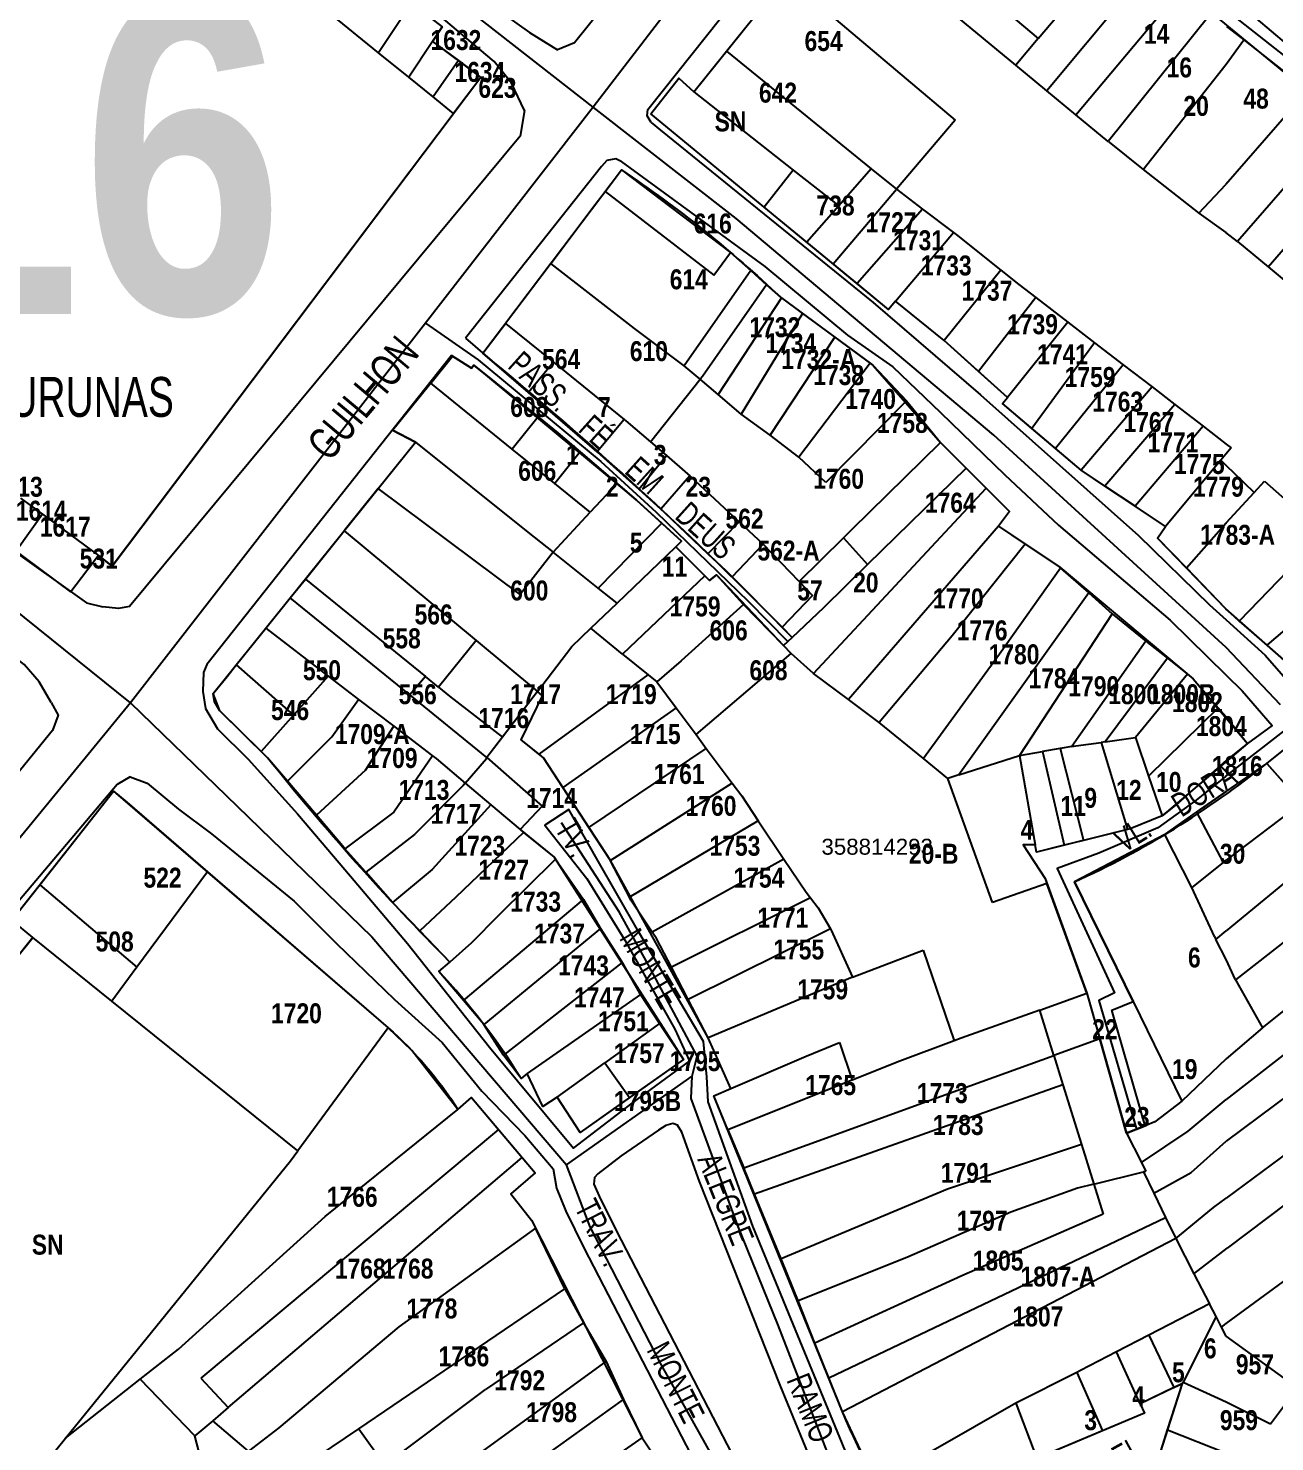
# Model space of a CAD drawing. Extents: x 199665 to 201826, y 4836581 to 4838476.
# Drawn here: x 201009 to 201165.3, y 4837194.5 to 4837371.7 of the extents above; entities that cross this region are included whole.
import ezdxf
from ezdxf.enums import TextEntityAlignment as Align

# ---------------------------------------------------------------- set-up
doc = ezdxf.new("R2010")
doc.units = 0
doc.header["$LTSCALE"] = 1.5
doc.header["$MEASUREMENT"] = 0
for name, color, linetype in [('CD-MALHA-LOTES', 40, 'CONTINUOUS'), ('CD_TXT_QUADRA', 7, 'CONTINUOUS'), ('LM-TXT-LSF', 7, 'CONTINUOUS'), ('RU-QUADRAS', 6, 'CONTINUOUS'), ('SV-EIXO-RUA-N-PAV', 6, 'CONTINUOUS'), ('SV-EIXO-RUA-PAV', 20, 'CONTINUOUS'), ('SV-RUA-NAO-PAV-S-GUIA-C-GUIA', 7, 'CONTINUOUS'), ('SV-RUA-PAVIM-S-GUIA-C-GUIA', 7, 'CONTINUOUS'), ('SV-TXT-RUA-N-PAV-S-GUIA-C-GUIA', 7, 'CONTINUOUS'), ('SV-TXT-RUA-PAV-S-GUIA-C-GUIA', 7, 'CONTINUOUS'), ('Th_NmrPort', 1, 'CONTINUOUS')]:
    doc.layers.add(name, color=color, linetype=linetype)
doc.styles.add('3588-14-2D_TXT$0$ARIAL', font='ARIAL.TTF')
doc.styles.add('ARIAL', font='ARIAL.TTF')
doc.styles.add('MONOTXT', font='ARIAL.TTF', dxfattribs={"height": 0.2})
doc.styles.get("Standard").update_dxf_attribs({"font": 'swisscbo.ttf'})

msp = doc.modelspace()

# ---------------------------------------------------------------- linework, layer by layer
at = {"layer": 'CD-MALHA-LOTES', "linetype": 'Continuous'}
for p, q in [((201132.82, 4837367.05), (201110.17, 4837385.76)), ((201135.65, 4837370.39), (201146.01, 4837382.65)), ((201149.8, 4837379.49), (201136.7, 4837363.84)), ((201096.53, 4837368.79), (201104, 4837378.08)), ((201104, 4837378.08), (201125.23, 4837360.17)), ((201140.34, 4837360.84), (201153.47, 4837376.44)), ((201052.9, 4837368.6), (201046.43, 4837373.84)), ((201056.41, 4837373.87), (201052.9, 4837368.6)), ((201131.95, 4837373.48), (201135.65, 4837370.39)), ((201157.21, 4837373.39), (201144.42, 4837357.47)), ((201060.9, 4837371.83), (201059.68, 4837370)), ((201135.65, 4837370.39), (201132.82, 4837367.05)), ((201159.2, 4837367.18), (201161.44, 4837370.2)), ((201159.25, 4837371.89), (201161.44, 4837370.2)), ((201161.44, 4837370.2), (201169.45, 4837363.89)), ((201056.7, 4837365.54), (201052.9, 4837368.6)), ((201059.68, 4837370), (201056.7, 4837365.54)), ((201059.68, 4837370), (201062.91, 4837367.61)), ((201092.44, 4837363.7), (201096.53, 4837368.79)), ((201096.53, 4837368.79), (201114.7, 4837354.05)), ((201062.91, 4837367.61), (201059.76, 4837363.06)), ((201062.91, 4837367.61), (201065.73, 4837365.51)), ((201136.7, 4837363.84), (201132.82, 4837367.05)), ((201148.8, 4837353.98), (201159.2, 4837367.18)), ((201059.76, 4837363.06), (201056.7, 4837365.54)), ((201065.73, 4837365.51), (201062.32, 4837360.99)), ((201087.06, 4837360.96), (201090.56, 4837365.42)), ((201090.56, 4837365.42), (201092.44, 4837363.7)), ((201092.44, 4837363.7), (201104.91, 4837353.89)), ((201140.34, 4837360.84), (201136.7, 4837363.84)), ((201169.45, 4837363.89), (201159.17, 4837352.1)), ((201062.32, 4837360.99), (201059.76, 4837363.06)), ((201019.49, 4837304.24), (201062.32, 4837360.99)), ((201101.28, 4837349.26), (201087.06, 4837360.96)), ((201125.23, 4837360.17), (201117.85, 4837351.49)), ((201144.42, 4837357.47), (201140.34, 4837360.84)), ((201173.9, 4837360.2), (201160.64, 4837344.93)), ((201144.42, 4837357.47), (201144.53, 4837357.38)), ((201144.53, 4837357.38), (201148.8, 4837353.98)), ((201164.46, 4837341.76), (201177.72, 4837357.05)), ((201081.32, 4837351.22), (201083.38, 4837353.91)), ((201083.38, 4837353.91), (201097.06, 4837343.57)), ((201104.91, 4837353.89), (201101.28, 4837349.26)), ((201104.91, 4837353.89), (201110.61, 4837349.41)), ((201114.7, 4837354.05), (201110.61, 4837349.41)), ((201114.7, 4837354.05), (201117.85, 4837351.49)), ((201148.8, 4837353.98), (201155.77, 4837348.49)), ((201080.07, 4837349.59), (201081.32, 4837351.22)), ((201081.32, 4837351.22), (201094.96, 4837340.73)), ((201109.91, 4837342.15), (201117.85, 4837351.49)), ((201117.85, 4837351.49), (201121.14, 4837349.01)), ((201155.77, 4837348.49), (201159.17, 4837352.1)), ((201074.49, 4837342.2), (201080.07, 4837349.59)), ((201106.62, 4837344.86), (201101.28, 4837349.26)), ((201110.61, 4837349.41), (201106.62, 4837344.86)), ((201121.14, 4837349.01), (201112.94, 4837339.66)), ((201121.14, 4837349.01), (201125.01, 4837346.09)), ((201155.77, 4837348.49), (201159.17, 4837346.08)), ((201117.74, 4837337.46), (201125.01, 4837346.09)), ((201125.01, 4837346.09), (201125.36, 4837345.82)), ((201125.36, 4837345.82), (201130.96, 4837341.35)), ((201160.64, 4837344.93), (201159.17, 4837346.08)), ((201109.91, 4837342.15), (201106.62, 4837344.86)), ((201160.64, 4837344.93), (201164.46, 4837341.76)), ((201074.49, 4837342.2), (201068.81, 4837334.68)), ((201085.02, 4837334.04), (201074.49, 4837342.2)), ((201094.96, 4837340.73), (201097.06, 4837343.57)), ((201097.06, 4837343.57), (201099.6, 4837341.29)), ((201112.94, 4837339.66), (201109.91, 4837342.15)), ((201099.6, 4837341.29), (201091.22, 4837329.37)), ((201099.6, 4837341.29), (201101.55, 4837339.53)), ((201130.96, 4837341.35), (201123.83, 4837332.54)), ((201130.96, 4837341.35), (201133.19, 4837339.57)), ((201164.46, 4837341.76), (201168.53, 4837338.37)), ((201101.55, 4837339.53), (201093.53, 4837328.03)), ((201101.55, 4837339.53), (201103.31, 4837337.95)), ((201116.87, 4837336.42), (201112.94, 4837339.66)), ((201133.19, 4837339.57), (201135.33, 4837337.93)), ((201103.43, 4837337.87), (201095.51, 4837325.78)), ((201103.31, 4837337.95), (201103.43, 4837337.87)), ((201103.43, 4837337.87), (201106.08, 4837335.92)), ((201117.74, 4837337.46), (201116.87, 4837336.42)), ((201123.83, 4837332.54), (201117.74, 4837337.46)), ((201135.33, 4837337.93), (201128.15, 4837328.65)), ((201135.33, 4837337.93), (201139.33, 4837334.85)), ((201106.08, 4837335.92), (201098.38, 4837323.3)), ((201106.08, 4837335.92), (201110.13, 4837332.94)), ((201139.33, 4837334.85), (201131.77, 4837325.39)), ((201139.33, 4837334.85), (201142.71, 4837332.26)), ((201065.98, 4837330.95), (201068.81, 4837334.68)), ((201068.81, 4837334.68), (201074.84, 4837329.8)), ((201091.22, 4837329.37), (201085.02, 4837334.04)), ((201102.01, 4837320.67), (201110.13, 4837332.94)), ((201110.13, 4837332.94), (201114.55, 4837329.69)), ((201128.15, 4837328.65), (201123.83, 4837332.54)), ((201142.71, 4837332.26), (201134.82, 4837321.52)), ((201142.71, 4837332.26), (201146.31, 4837329.49)), ((201059.44, 4837327.18), (201062.19, 4837330.57)), ((201062.19, 4837330.57), (201064.55, 4837329.05)), ((201064.55, 4837329.05), (201064.86, 4837329.46)), ((201064.86, 4837329.46), (201072.93, 4837322.97)), ((201071.69, 4837326.03), (201065.98, 4837330.95)), ((201074.84, 4837329.8), (201071.69, 4837326.03)), ((201074.84, 4837329.8), (201083.71, 4837322.63)), ((201114.55, 4837329.69), (201105.6, 4837317.93)), ((201114.55, 4837329.69), (201114.93, 4837329.41)), ((201146.31, 4837329.49), (201137.81, 4837318.99)), ((201146.31, 4837329.49), (201149.92, 4837326.72)), ((201086.99, 4837319.82), (201093.25, 4837327.67)), ((201093.25, 4837327.67), (201091.22, 4837329.37)), ((201093.53, 4837328.03), (201093.25, 4837327.67)), ((201095.51, 4837325.78), (201093.25, 4837327.67)), ((201114.93, 4837329.41), (201119.11, 4837324.98)), ((201131.77, 4837325.39), (201128.15, 4837328.65)), ((201059.44, 4837327.18), (201054.66, 4837321.31)), ((201069.66, 4837318.92), (201059.44, 4837327.18)), ((201080.33, 4837318.57), (201071.69, 4837326.03)), ((201149.92, 4837326.72), (201141.02, 4837316.26)), ((201149.92, 4837326.72), (201152.79, 4837324.52)), ((201098.38, 4837323.3), (201095.51, 4837325.78)), ((201119.11, 4837324.98), (201109.02, 4837314.73)), ((201119.11, 4837324.98), (201123.4, 4837319.76)), ((201131.17, 4837324.62), (201131.77, 4837325.39)), ((201134.82, 4837321.52), (201131.17, 4837324.62)), ((201152.79, 4837324.52), (201144.01, 4837314.27)), ((201152.79, 4837324.52), (201156.32, 4837321.81)), ((201072.93, 4837322.97), (201069.66, 4837318.92)), ((201072.93, 4837322.97), (201075.4, 4837320.98)), ((201083.71, 4837322.63), (201080.33, 4837318.57)), ((201083.71, 4837322.63), (201083.9, 4837322.48)), ((201083.9, 4837322.48), (201086.99, 4837319.82)), ((201102.01, 4837320.67), (201098.38, 4837323.3)), ((201054.66, 4837321.31), (201057.52, 4837319.78)), ((201075.4, 4837320.98), (201078.18, 4837318.59)), ((201105.6, 4837317.93), (201102.01, 4837320.67)), ((201137.81, 4837318.99), (201134.82, 4837321.52)), ((201156.32, 4837321.81), (201147.8, 4837311.75)), ((201156.32, 4837321.81), (201159.2, 4837319.54)), ((201052.86, 4837313.99), (201057.52, 4837319.78)), ((201057.52, 4837319.78), (201071.61, 4837308.52)), ((201074.99, 4837314.62), (201069.66, 4837318.92)), ((201086.99, 4837319.82), (201089.01, 4837318.1)), ((201112.26, 4837308.85), (201123.4, 4837319.76)), ((201123.4, 4837319.76), (201126.59, 4837316.55)), ((201141.02, 4837316.26), (201137.81, 4837318.99)), ((201159.84, 4837319.06), (201159.16, 4837318.28)), ((201159.2, 4837319.54), (201159.84, 4837319.06)), ((201078.18, 4837318.59), (201074.99, 4837314.62)), ((201078.18, 4837318.59), (201082.81, 4837314.62)), ((201085.54, 4837313.89), (201080.33, 4837318.57)), ((201085.54, 4837313.89), (201089.01, 4837318.1)), ((201089.01, 4837318.1), (201091.67, 4837315.82)), ((201109.02, 4837314.73), (201105.6, 4837317.93)), ((201158.54, 4837317.53), (201151.6, 4837309.21)), ((201159.16, 4837318.28), (201158.54, 4837317.53)), ((201159.15, 4837316.92), (201158.54, 4837317.53)), ((201091.95, 4837315.56), (201088.3, 4837311.4)), ((201091.67, 4837315.82), (201091.95, 4837315.56)), ((201091.95, 4837315.56), (201098.14, 4837309.8)), ((201126.59, 4837316.55), (201114.21, 4837304.46)), ((201126.59, 4837316.55), (201129.09, 4837314.04)), ((201144.01, 4837314.27), (201141.02, 4837316.26)), ((201162.74, 4837313.46), (201159.15, 4837316.92)), ((201052.86, 4837313.99), (201048.59, 4837308.69)), ((201070.67, 4837300.71), (201052.86, 4837313.99)), ((201079.46, 4837311.01), (201074.99, 4837314.62)), ((201082.81, 4837314.62), (201079.46, 4837311.01)), ((201082.81, 4837314.62), (201085.27, 4837312.51)), ((201088.3, 4837311.4), (201085.54, 4837313.89)), ((201107.46, 4837290.8), (201129.09, 4837314.04)), ((201129.09, 4837314.04), (201132.02, 4837311.08)), ((201147.8, 4837311.75), (201144.01, 4837314.27)), ((201162.74, 4837313.46), (201164.02, 4837314.9)), ((201164.02, 4837314.9), (201171.43, 4837308.32)), ((201008, 4837312.77), (201010.76, 4837310.75)), ((201085.27, 4837312.51), (201088.43, 4837309.62)), ((201151.6, 4837309.21), (201147.8, 4837311.75)), ((201159.2, 4837309.67), (201162.74, 4837313.46)), ((201010.76, 4837310.75), (201007.44, 4837306.13)), ((201010.76, 4837310.75), (201017.78, 4837305.57)), ((201074.81, 4837306), (201079.46, 4837311.01)), ((201088.76, 4837310.99), (201088.3, 4837311.4)), ((201094.22, 4837305.81), (201088.76, 4837310.99)), ((201132.02, 4837311.08), (201130.67, 4837309.24)), ((201043.72, 4837302.63), (201048.59, 4837308.69)), ((201048.59, 4837308.69), (201065.14, 4837294.93)), ((201071.61, 4837308.52), (201074.81, 4837306)), ((201088.43, 4837309.62), (201080.46, 4837301.5)), ((201088.43, 4837309.62), (201090.88, 4837307.38)), ((201098.14, 4837309.8), (201094.22, 4837305.81)), ((201098.14, 4837309.8), (201101.13, 4837307.02)), ((201111.2, 4837307.8), (201112.26, 4837308.85)), ((201130.67, 4837309.24), (201111.84, 4837287.52)), ((201130.67, 4837309.24), (201134.01, 4837307.01)), ((201150.59, 4837307.74), (201151.6, 4837309.21)), ((201154.23, 4837304.05), (201159.2, 4837309.67)), ((201171.43, 4837308.32), (201160.85, 4837297.36)), ((201082.81, 4837299.62), (201090.17, 4837306.69)), ((201090.88, 4837307.38), (201090.17, 4837306.69)), ((201090.17, 4837306.69), (201093.82, 4837303.03)), ((201101.13, 4837307.02), (201097.24, 4837302.91)), ((201105.66, 4837302.31), (201101.13, 4837307.02)), ((201105.66, 4837302.31), (201111.2, 4837307.8)), ((201111.2, 4837307.8), (201114.21, 4837304.46)), ((201134.01, 4837307.01), (201124.86, 4837295.51)), ((201134.01, 4837307.01), (201138.33, 4837304.11)), ((201154.23, 4837304.05), (201150.59, 4837307.74)), ((201179.46, 4837307.19), (201164.29, 4837294.36)), ((201014.31, 4837301.04), (201007.44, 4837306.13)), ((201017.78, 4837305.57), (201014.31, 4837301.04)), ((201017.78, 4837305.57), (201019.49, 4837304.24)), ((201074.81, 4837306), (201070.67, 4837300.71)), ((201080.46, 4837301.5), (201074.81, 4837306)), ((201096.48, 4837303.67), (201094.22, 4837305.81)), ((201093.82, 4837303.03), (201083.51, 4837293.22)), ((201093.82, 4837303.03), (201094.4, 4837302.45)), ((201094.4, 4837302.45), (201095.27, 4837303.16)), ((201095.27, 4837303.16), (201098.67, 4837299.43)), ((201097.24, 4837302.91), (201096.48, 4837303.67)), ((201103.54, 4837296.58), (201097.24, 4837302.91)), ((201114.21, 4837304.46), (201108.71, 4837299.02)), ((201138.45, 4837304), (201130.8, 4837293.2)), ((201138.33, 4837304.11), (201138.45, 4837304)), ((201138.45, 4837304), (201141.98, 4837300.89)), ((201159.15, 4837298.88), (201154.23, 4837304.05)), ((201041.83, 4837300.29), (201043.72, 4837302.63)), ((201043.72, 4837302.63), (201058.78, 4837290.4)), ((201082.81, 4837299.62), (201080.46, 4837301.5)), ((201105.66, 4837302.31), (201107.34, 4837300.55)), ((201038.76, 4837296.47), (201041.83, 4837300.29)), ((201056.81, 4837288.12), (201041.83, 4837300.29)), ((201079.51, 4837296.46), (201082.81, 4837299.62)), ((201098.67, 4837299.43), (201090.87, 4837292.36)), ((201103.71, 4837294.3), (201098.67, 4837299.43)), ((201107.34, 4837300.55), (201103.54, 4837296.58)), ((201141.98, 4837300.89), (201125.7, 4837278.1)), ((201141.98, 4837300.89), (201144.93, 4837298.28)), ((201108.71, 4837299.02), (201104.77, 4837295.3)), ((201144.93, 4837298.28), (201133.27, 4837280.51)), ((201144.93, 4837298.28), (201145.58, 4837297.71)), ((201145.58, 4837297.71), (201149.14, 4837294.86)), ((201160.85, 4837297.36), (201159.15, 4837298.88)), ((201035.06, 4837291.87), (201038.76, 4837296.47)), ((201038.76, 4837296.47), (201046.6, 4837290.46)), ((201077.14, 4837294.18), (201079.51, 4837296.46)), ((201083.51, 4837293.22), (201079.51, 4837296.46)), ((201104.77, 4837295.3), (201103.54, 4837296.58)), ((201160.85, 4837297.36), (201164.29, 4837294.36)), ((201065.14, 4837294.93), (201060.4, 4837289.08)), ((201065.14, 4837294.93), (201072.83, 4837288.54)), ((201072.83, 4837288.54), (201077.14, 4837294.18)), ((201103.71, 4837294.3), (201104.77, 4837295.3)), ((201104.67, 4837293.32), (201103.71, 4837294.3)), ((201124.86, 4837295.51), (201115.67, 4837284.65)), ((201149.14, 4837294.86), (201139.86, 4837281.64)), ((201149.14, 4837294.86), (201151.84, 4837292.71)), ((201164.29, 4837294.36), (201168.42, 4837290.75)), ((201083.51, 4837293.22), (201086.71, 4837290.62)), ((201090.87, 4837292.36), (201087.79, 4837289.74)), ((201092.72, 4837283.13), (201104.67, 4837293.32)), ((201107.46, 4837290.8), (201104.67, 4837293.32)), ((201130.8, 4837293.2), (201121.23, 4837280.14)), ((201151.84, 4837292.71), (201144.02, 4837282.23)), ((201151.84, 4837292.71), (201154.34, 4837290.71)), ((201033.9, 4837290.43), (201035.06, 4837291.87)), ((201035.06, 4837291.87), (201042.25, 4837285.57)), ((201073.03, 4837280.68), (201086.71, 4837290.62)), ((201086.71, 4837290.62), (201087.79, 4837289.74)), ((201111.84, 4837287.52), (201107.46, 4837290.8)), ((201154.34, 4837290.71), (201147.82, 4837282.76)), ((201154.34, 4837290.71), (201155.08, 4837290.12)), ((201032.16, 4837288.27), (201033.9, 4837290.43)), ((201046.6, 4837290.46), (201042.25, 4837285.57)), ((201046.6, 4837290.46), (201050.4, 4837287.55)), ((201058.78, 4837290.4), (201056.81, 4837288.12)), ((201060.4, 4837289.08), (201058.78, 4837290.4)), ((201060.4, 4837289.08), (201061.79, 4837287.96)), ((201087.79, 4837289.74), (201090.23, 4837286.47)), ((201155.08, 4837290.12), (201158.22, 4837286.48)), ((201032.33, 4837287.24), (201032.16, 4837288.27)), ((201033, 4837286.1), (201032.33, 4837287.24)), ((201047.06, 4837282.84), (201050.4, 4837287.55)), ((201050.4, 4837287.55), (201054.81, 4837284.17)), ((201066.49, 4837280.25), (201056.81, 4837288.12)), ((201061.79, 4837287.96), (201068.45, 4837282.8)), ((201072.83, 4837288.54), (201068.45, 4837282.8)), ((201070.8, 4837282.48), (201073.48, 4837287.99)), ((201073.48, 4837287.99), (201072.83, 4837288.54)), ((201115.67, 4837284.65), (201111.84, 4837287.52)), ((201038.19, 4837281), (201033, 4837286.1)), ((201042.25, 4837285.57), (201038.19, 4837281)), ((201090.23, 4837286.47), (201076.01, 4837276.49)), ((201090.23, 4837286.47), (201092.72, 4837283.13)), ((201158.22, 4837286.48), (201149.47, 4837277.93)), ((201159.2, 4837285.34), (201158.22, 4837286.48)), ((201159.2, 4837285.34), (201161.9, 4837282.03)), ((201051.27, 4837278.67), (201054.81, 4837284.17)), ((201054.81, 4837284.17), (201059.66, 4837280.46)), ((201121.23, 4837280.14), (201115.67, 4837284.65)), ((201041.48, 4837277.28), (201047.06, 4837282.84)), ((201068.45, 4837282.8), (201066.49, 4837280.25)), ((201073.03, 4837280.68), (201070.8, 4837282.48)), ((201092.72, 4837283.13), (201094.01, 4837281.39)), ((201139.86, 4837281.64), (201138.4, 4837281.39)), ((201139.86, 4837281.64), (201140.36, 4837281.73)), ((201140.36, 4837281.73), (201143.53, 4837282.16)), ((201144.02, 4837282.23), (201143.53, 4837282.16)), ((201143.53, 4837282.16), (201146.82, 4837271.23)), ((201144.02, 4837282.23), (201147.82, 4837282.76)), ((201147.82, 4837282.76), (201149.47, 4837277.93)), ((201161.9, 4837282.03), (201159.2, 4837279.9)), ((201038.99, 4837280.21), (201038.19, 4837281)), ((201041.48, 4837277.28), (201038.99, 4837280.21)), ((201059.66, 4837280.46), (201054.81, 4837273.43)), ((201059.66, 4837280.46), (201060.12, 4837280.12)), ((201060.12, 4837280.12), (201063.76, 4837277.05)), ((201063.76, 4837277.05), (201066.42, 4837280.15)), ((201066.42, 4837280.15), (201066.49, 4837280.25)), ((201066.49, 4837280.25), (201073.42, 4837274.15)), ((201073.58, 4837280.23), (201073.03, 4837280.68)), ((201076.01, 4837276.49), (201073.58, 4837280.23)), ((201079.29, 4837271.47), (201094.01, 4837281.39)), ((201094.01, 4837281.39), (201097.25, 4837277.06)), ((201124.3, 4837277.65), (201121.23, 4837280.14)), ((201125.7, 4837278.1), (201133.27, 4837280.51)), ((201133.27, 4837280.51), (201136.16, 4837281.01)), ((201133.27, 4837280.51), (201135.24, 4837269.31)), ((201138.4, 4837281.39), (201136.16, 4837281.01)), ((201136.16, 4837281.01), (201138.9, 4837269.27)), ((201138.4, 4837281.39), (201141.33, 4837269.87)), ((201153.22, 4837274.6), (201159.2, 4837279.9)), ((201051.27, 4837278.67), (201045.11, 4837273.02)), ((201125.7, 4837278.1), (201124.3, 4837277.65)), ((201159.2, 4837276), (201164.3, 4837279.53)), ((201164.3, 4837279.53), (201168.68, 4837274.58)), ((201045.11, 4837273.02), (201041.48, 4837277.28)), ((201063.5, 4837276.75), (201057.43, 4837270.63)), ((201063.76, 4837277.05), (201063.5, 4837276.75)), ((201063.76, 4837277.05), (201066.97, 4837274.33)), ((201079.29, 4837271.47), (201076.01, 4837276.49)), ((201097.25, 4837277.06), (201081.98, 4837267.34)), ((201097.25, 4837277.06), (201098.45, 4837275.44)), ((201129.89, 4837262.08), (201124.3, 4837277.65)), ((201149.47, 4837277.93), (201151.17, 4837272.97)), ((201010.4, 4837264.29), (201019.67, 4837276.06)), ((201019.67, 4837276.06), (201021.35, 4837274.65)), ((201021.35, 4837274.65), (201031.44, 4837265.94)), ((201098.45, 4837275.44), (201100.52, 4837272.34)), ((201151.17, 4837272.97), (201153.22, 4837274.6)), ((201159.2, 4837276), (201155.48, 4837273.4)), ((201168.68, 4837274.58), (201159.2, 4837267.39)), ((201048.36, 4837269.19), (201045.11, 4837273.02)), ((201054.81, 4837273.43), (201048.68, 4837268.83)), ((201066.97, 4837274.33), (201059.63, 4837266.24)), ((201066.97, 4837274.33), (201070.65, 4837271.23)), ((201073.42, 4837274.15), (201070.65, 4837271.23)), ((201151.17, 4837272.97), (201147.15, 4837271.31)), ((201151.51, 4837270.61), (201155.48, 4837273.4)), ((201155.48, 4837273.4), (201158.83, 4837267.1)), ((201070.65, 4837271.23), (201071.09, 4837270.87)), ((201081.98, 4837267.34), (201079.29, 4837271.47)), ((201100.52, 4837272.34), (201084.38, 4837262.74)), ((201100.52, 4837272.34), (201103.75, 4837267.53)), ((201146.82, 4837271.23), (201141.33, 4837269.87)), ((201147.15, 4837271.31), (201146.82, 4837271.23)), ((201057.43, 4837270.63), (201051.29, 4837265.89)), ((201071.09, 4837270.87), (201062.61, 4837262.76)), ((201071.09, 4837270.87), (201074.93, 4837267.78)), ((201135.24, 4837269.31), (201133.74, 4837269.32)), ((201133.74, 4837269.32), (201136.5, 4837265.09)), ((201135.41, 4837268.4), (201135.24, 4837269.31)), ((201138.9, 4837269.27), (201135.41, 4837268.4)), ((201141.33, 4837269.87), (201138.9, 4837269.27)), ((201151.51, 4837270.61), (201140.18, 4837264.68)), ((201154.9, 4837263.98), (201151.51, 4837270.61)), ((201172.88, 4837269.82), (201159.2, 4837258.55)), ((201048.68, 4837268.83), (201048.36, 4837269.19)), ((201051.29, 4837265.89), (201048.68, 4837268.83)), ((201075.1, 4837267.53), (201067.95, 4837260.46)), ((201074.93, 4837267.78), (201075.1, 4837267.53)), ((201075.1, 4837267.53), (201078.59, 4837262.47)), ((201103.75, 4837267.53), (201087.22, 4837258.39)), ((201103.75, 4837267.53), (201106.52, 4837263.39)), ((201031.44, 4837265.94), (201022.6, 4837254)), ((201031.44, 4837265.94), (201054.09, 4837246.38)), ((201054.65, 4837262.09), (201051.29, 4837265.89)), ((201059.63, 4837266.24), (201054.65, 4837262.09)), ((201082.04, 4837267.24), (201081.98, 4837267.34)), ((201084.38, 4837262.74), (201082.04, 4837267.24)), ((201158.83, 4837267.1), (201154.9, 4837263.98)), ((201158.83, 4837267.1), (201159.2, 4837267.39)), ((201006.92, 4837259.86), (201010.4, 4837264.29)), ((201010.4, 4837264.29), (201022.6, 4837254)), ((201136.72, 4837264.49), (201129.89, 4837262.08)), ((201136.5, 4837265.09), (201136.72, 4837264.49)), ((201141.75, 4837250.73), (201136.72, 4837264.49)), ((201140.18, 4837264.68), (201147.53, 4837249.69)), ((201157.73, 4837257.82), (201154.9, 4837263.98)), ((201177.25, 4837265.63), (201160.38, 4837252.4)), ((201062.61, 4837262.76), (201058.06, 4837258.54)), ((201063.55, 4837249.8), (201078.59, 4837262.47)), ((201078.59, 4837262.47), (201080.73, 4837258.81)), ((201084.56, 4837262.4), (201084.38, 4837262.74)), ((201087.22, 4837258.39), (201084.56, 4837262.4)), ((201107.08, 4837262.66), (201089.63, 4837253.99)), ((201106.52, 4837263.39), (201107.08, 4837262.66)), ((201107.08, 4837262.66), (201108.02, 4837261.42)), ((201058.06, 4837258.54), (201054.65, 4837262.09)), ((201067.95, 4837260.46), (201064.56, 4837257.02)), ((201108.02, 4837261.42), (201109.58, 4837258.77)), ((201163.75, 4837246.37), (201181.43, 4837260.47)), ((201009.56, 4837257.69), (201006.92, 4837259.86)), ((201080.73, 4837258.81), (201066.11, 4837246.78)), ((201080.73, 4837258.81), (201083.35, 4837254.77)), ((201109.58, 4837258.77), (201091.75, 4837249.92)), ((201109.58, 4837258.77), (201109.66, 4837258.62)), ((201109.66, 4837258.62), (201112.34, 4837252.71)), ((201009.56, 4837257.69), (200970.55, 4837209.25)), ((201019.44, 4837249.74), (201009.56, 4837257.69)), ((201061.84, 4837254.62), (201058.06, 4837258.54)), ((201064.56, 4837257.02), (201061.84, 4837254.62)), ((201087.75, 4837257.58), (201087.22, 4837258.39)), ((201089.63, 4837253.99), (201087.75, 4837257.58)), ((201157.73, 4837257.82), (201157.92, 4837257.45)), ((201157.92, 4837257.45), (201159.2, 4837258.55)), ((201159.2, 4837254.94), (201157.92, 4837257.45)), ((201184.31, 4837256.9), (201159.2, 4837237.39)), ((201112.34, 4837252.71), (201121.21, 4837256.11)), ((201121.21, 4837256.11), (201125.1, 4837244.76)), ((201022.6, 4837254), (201019.44, 4837249.74)), ((201060.45, 4837253.45), (201061.84, 4837254.62)), ((201063.55, 4837249.8), (201060.45, 4837253.45)), ((201083.46, 4837254.57), (201068.56, 4837242.94)), ((201083.35, 4837254.77), (201083.46, 4837254.57)), ((201083.46, 4837254.57), (201085.64, 4837250.71)), ((201091.75, 4837249.92), (201089.63, 4837253.99)), ((201160.38, 4837252.4), (201159.2, 4837254.94)), ((201112.34, 4837252.71), (201094.26, 4837245.13)), ((201187.35, 4837253.15), (201159.2, 4837232.16)), ((201160.38, 4837252.4), (201163.75, 4837246.37)), ((201042.78, 4837230.97), (201019.44, 4837249.74)), ((201066.11, 4837246.78), (201063.55, 4837249.8)), ((201085.74, 4837250.55), (201071.55, 4837240.67)), ((201085.64, 4837250.71), (201085.74, 4837250.55)), ((201085.74, 4837250.55), (201088.15, 4837246.92)), ((201094.26, 4837245.13), (201091.75, 4837249.92)), ((201135.82, 4837248.61), (201141.75, 4837250.73)), ((201141.75, 4837250.73), (201143.36, 4837245.01)), ((201135.82, 4837248.61), (201125.99, 4837245.1)), ((201137.59, 4837242.92), (201135.82, 4837248.61)), ((201144.86, 4837248.59), (201147.53, 4837249.69)), ((201149.04, 4837234.1), (201144.86, 4837248.59)), ((201147.53, 4837249.69), (201153.66, 4837237.18)), ((201191.06, 4837248.56), (201159.2, 4837225.04)), ((201054.09, 4837246.38), (201042.78, 4837230.97)), ((201057.08, 4837243.53), (201054.09, 4837246.38)), ((201068.56, 4837242.94), (201066.11, 4837246.78)), ((201088.15, 4837246.92), (201081.29, 4837241.98)), ((201088.15, 4837246.92), (201091.13, 4837242.42)), ((201163.75, 4837246.37), (201159.2, 4837242.5)), ((201097.09, 4837238.77), (201094.26, 4837245.13)), ((201106.53, 4837242.81), (201110.71, 4837244.55)), ((201110.71, 4837244.55), (201112.31, 4837239.83)), ((201125.1, 4837244.76), (201118.26, 4837242.2)), ((201125.99, 4837245.1), (201125.1, 4837244.76)), ((201143.36, 4837245.01), (201137.59, 4837242.92)), ((201146.7, 4837233.16), (201143.36, 4837245.01)), ((201193.96, 4837244.97), (201159.34, 4837218.77)), ((201062.85, 4837236.15), (201057.08, 4837243.53)), ((201070.79, 4837240.01), (201068.56, 4837242.94)), ((201097.09, 4837238.77), (201106.53, 4837242.81)), ((201122.53, 4837237.46), (201137.59, 4837242.92)), ((201137.59, 4837242.92), (201138.73, 4837239.25)), ((201075.3, 4837237.67), (201081.29, 4837241.98)), ((201081.29, 4837241.98), (201084.37, 4837237.63)), ((201091.13, 4837242.42), (201084.37, 4837237.63)), ((201118.26, 4837242.2), (201112.31, 4837239.83)), ((201159.2, 4837242.5), (201153.66, 4837237.18)), ((201071.55, 4837240.67), (201070.79, 4837240.01)), ((201073.52, 4837236.51), (201071.55, 4837240.67)), ((201112.31, 4837239.83), (201096.72, 4837233.61)), ((201138.73, 4837239.25), (201100.05, 4837225.53)), ((201138.73, 4837239.25), (201141.06, 4837231.76)), ((201062.85, 4837236.15), (201064.54, 4837237.65)), ((201064.54, 4837237.65), (201067.94, 4837233.63)), ((201075.3, 4837237.67), (201073.52, 4837236.51)), ((201078.18, 4837233.24), (201075.3, 4837237.67)), ((201084.37, 4837237.63), (201078.18, 4837233.24)), ((201094.96, 4837237.86), (201097.09, 4837238.77)), ((201096.72, 4837233.61), (201094.96, 4837237.86)), ((201098.7, 4837228.81), (201122.53, 4837237.46)), ((201154.46, 4837233.43), (201159.2, 4837237.39)), ((201046.2, 4837222.75), (201062.85, 4837236.15)), ((201153.66, 4837237.18), (201150.26, 4837234.59)), ((201149.04, 4837234.1), (201146.7, 4837233.16)), ((201150.26, 4837234.59), (201149.04, 4837234.1)), ((201067.94, 4837233.63), (201030.62, 4837202.48)), ((201067.94, 4837233.63), (201070.9, 4837230.14)), ((201096.72, 4837233.61), (201098.7, 4837228.81)), ((201146.7, 4837233.16), (201148.58, 4837229.48)), ((201148.58, 4837229.48), (201154.46, 4837233.43)), ((201154.81, 4837228.26), (201159.2, 4837232.16)), ((201041.87, 4837229.72), (201042.78, 4837230.97)), ((201141.06, 4837231.76), (201124.27, 4837226.17)), ((201141.06, 4837231.76), (201142.61, 4837226.77)), ((201013.66, 4837194.96), (201041.87, 4837229.72)), ((201034.05, 4837198.78), (201070.9, 4837230.14)), ((201070.9, 4837230.14), (201072.53, 4837228.21)), ((201100.05, 4837225.53), (201098.7, 4837228.81)), ((201148.58, 4837229.48), (201149.14, 4837228.39)), ((201072.53, 4837228.21), (201069.51, 4837225.56)), ((201142.61, 4837226.77), (201140.55, 4837226.26)), ((201142.61, 4837226.77), (201148.85, 4837228.32)), ((201142.61, 4837226.77), (201143.78, 4837223.03)), ((201149.14, 4837228.39), (201148.85, 4837228.32)), ((201148.85, 4837228.32), (201150.13, 4837225.66)), ((201150.13, 4837225.66), (201154.81, 4837228.26)), ((201069.51, 4837225.56), (201072.1, 4837222.29)), ((201103.41, 4837217.42), (201100.05, 4837225.53)), ((201124.27, 4837226.17), (201103.41, 4837217.42)), ((201140.55, 4837226.26), (201132.19, 4837223.28)), ((201150.13, 4837225.66), (201151.61, 4837222.6)), ((201157.62, 4837223.86), (201159.2, 4837225.04)), ((201132.19, 4837223.28), (201119.16, 4837217.58)), ((201152.88, 4837219.97), (201157.62, 4837223.86)), ((201027.81, 4837206.1), (201046.2, 4837222.75)), ((201072.1, 4837222.29), (201072.59, 4837221.27)), ((201109.38, 4837202.51), (201151.61, 4837222.6)), ((201143.78, 4837223.03), (201126.04, 4837215.29)), ((201151.61, 4837222.6), (201152.88, 4837219.97)), ((201072.59, 4837221.27), (201055.44, 4837208.89)), ((201072.73, 4837221), (201072.59, 4837221.27)), ((201076.27, 4837213.68), (201072.73, 4837221)), ((201152.88, 4837219.97), (201111.09, 4837198.24)), ((201152.88, 4837219.97), (201155.17, 4837215.54)), ((201159.2, 4837209.32), (201173.27, 4837219.63)), ((201155.17, 4837215.54), (201159.34, 4837218.77)), ((201105.51, 4837212.17), (201103.41, 4837217.42)), ((201119.16, 4837217.58), (201105.51, 4837212.17)), ((201126.04, 4837215.29), (201107.64, 4837206.86)), ((201155.17, 4837215.54), (201157.11, 4837211.79)), ((201050.44, 4837196.13), (201076.27, 4837213.68)), ((201076.27, 4837213.68), (201078.59, 4837209.42)), ((201107.64, 4837206.86), (201105.51, 4837212.17)), ((201157.11, 4837211.79), (201149.5, 4837207.86)), ((201157.94, 4837210.19), (201157.11, 4837211.79)), ((201078.59, 4837209.42), (201066.33, 4837201.04)), ((201078.59, 4837209.42), (201081.43, 4837204.57)), ((201157.94, 4837210.19), (201153.8, 4837201.98)), ((201158.63, 4837208.86), (201157.94, 4837210.19)), ((201158.63, 4837208.86), (201159.2, 4837209.32)), ((201055.44, 4837208.89), (201040.41, 4837196.23)), ((201149.5, 4837207.86), (201145.44, 4837205.76)), ((201149.5, 4837207.86), (201152.63, 4837201.28)), ((201159.22, 4837207.72), (201158.63, 4837208.86)), ((201168.14, 4837201.25), (201159.22, 4837207.72)), ((201023, 4837202.32), (201027.81, 4837206.1)), ((201109.38, 4837202.51), (201107.64, 4837206.86)), ((201145.44, 4837205.76), (201140.95, 4837203.43)), ((201148.43, 4837199.24), (201145.44, 4837205.76)), ((201060.33, 4837189.24), (201081.43, 4837204.57)), ((201081.43, 4837204.57), (201083.62, 4837199.77)), ((201013.66, 4837194.96), (201023, 4837202.32)), ((201029.88, 4837195.23), (201023, 4837202.32)), ((201030.62, 4837202.48), (201034.05, 4837198.78)), ((201111.09, 4837198.24), (201109.38, 4837202.51)), ((201140.46, 4837203.18), (201132.84, 4837199.33)), ((201140.95, 4837203.43), (201140.46, 4837203.18)), ((201140.46, 4837203.18), (201143.71, 4837195.87)), ((201153.72, 4837201.81), (201153.8, 4837201.98)), ((201153.8, 4837201.98), (201159.2, 4837199.48)), ((201055.08, 4837192.62), (201066.33, 4837201.04)), ((201152.63, 4837201.28), (201148.43, 4837199.24)), ((201151.87, 4837195.98), (201153.72, 4837201.81)), ((201152.63, 4837201.28), (201153.72, 4837201.81)), ((201164.78, 4837196.72), (201168.14, 4837201.25)), ((201034.05, 4837198.78), (201032.11, 4837197.13)), ((201063.01, 4837185.04), (201083.62, 4837199.77)), ((201083.62, 4837199.77), (201085.97, 4837194.98)), ((201132.84, 4837199.33), (201115.34, 4837189.35)), ((201132.84, 4837199.33), (201135.46, 4837192.39)), ((201148.43, 4837199.24), (201148.96, 4837198.08)), ((201159.2, 4837199.48), (201164.78, 4837196.72)), ((201032.11, 4837197.13), (201029.88, 4837195.23)), ((201036.58, 4837193.31), (201032.11, 4837197.13)), ((201114.67, 4837190.59), (201111.09, 4837198.24)), ((201148.96, 4837198.08), (201143.71, 4837195.87)), ((201011.2, 4837191.93), (201013.66, 4837194.96)), ((201033.39, 4837181.65), (201029.88, 4837195.23)), ((201040.41, 4837196.23), (201036.58, 4837193.31)), ((201043.62, 4837191.5), (201050.44, 4837196.13)), ((201050.44, 4837196.13), (201053.68, 4837191.58)), ((201063.66, 4837179.46), (201085.97, 4837194.98)), ((201085.97, 4837194.98), (201088.92, 4837190.57)), ((201143.71, 4837195.87), (201135.46, 4837192.39)), ((201150.39, 4837191.31), (201151.87, 4837195.98)), ((201151.87, 4837195.98), (201159.23, 4837193.07))]:
    msp.add_line(p, q, dxfattribs=at)
at = {"layer": 'RU-QUADRAS', "color": 6, "linetype": 'Continuous'}
for points in [[(200906.04, 4837389.59), (200937.9, 4837422.66), (200957.02, 4837447.59), (201004.86, 4837411.74), (201002.75, 4837409.15), (201006.02, 4837406.51), (201009.15, 4837410.24), (201056.41, 4837373.87), (201057.04, 4837374.81), (201060.9, 4837371.83), (201059.68, 4837370), (201065.73, 4837365.51), (201019.49, 4837304.24), (201017.78, 4837305.57), (201014.31, 4837301.04), (200982.48, 4837324.66), (200985.7, 4837329.17), (200980.69, 4837333.06), (200978.02, 4837329.84), (200956.55, 4837346.58), (200957.9, 4837348.17)], [(201087.06, 4837360.96), (201090.56, 4837365.42), (201092.44, 4837363.7), (201123.03, 4837401.77), (201192.64, 4837344.7), (201191.65, 4837343.49), (201227.8, 4837315.35), (201215.81, 4837300.9), (201217.87, 4837298.52), (201209.37, 4837287.75), (201204.33, 4837283.6), (201206.55, 4837280.83), (201189.17, 4837267.97), (201173.82, 4837287.94), (201172.76, 4837286.96), (201159.15, 4837298.88), (201150.59, 4837307.74), (201151.6, 4837309.21), (201141.02, 4837316.26), (201131.17, 4837324.62), (201131.77, 4837325.39), (201123.83, 4837332.54), (201117.74, 4837337.46), (201116.87, 4837336.42)]]:
    msp.add_lwpolyline(points, close=True, dxfattribs=at)
for points in [[(201184.74, 4837358.67, -0.009861), (201127.41, 4837405.46)], [(201119.64, 4837181.72, -0.036531), (201111.09, 4837198.24), (201094.96, 4837237.86), (201097.09, 4837238.77), (201094.26, 4837245.13), (201081.98, 4837267.34), (201073.58, 4837280.23), (201070.8, 4837282.48), (201073.48, 4837287.99), (201072.83, 4837288.54), (201066.49, 4837280.25), (201073.42, 4837274.15), (201070.65, 4837271.23), (201074.93, 4837267.78), (201091.13, 4837242.42), (201078.18, 4837233.24), (201075.3, 4837237.67), (201073.52, 4837236.51), (201071.55, 4837240.67), (201070.79, 4837240.01, 0.049668), (201060.45, 4837253.45), (201061.84, 4837254.62, -0.026737), (201038.99, 4837280.21), (201033, 4837286.1), (201032.16, 4837288.27), (201057.52, 4837319.78), (201054.66, 4837321.31), (201062.19, 4837330.57), (201064.55, 4837329.05), (201064.86, 4837329.46), (201085.27, 4837312.51), (201090.88, 4837307.38), (201090.17, 4837306.69), (201094.4, 4837302.45), (201095.27, 4837303.16), (201103.71, 4837294.3), (201104.77, 4837295.3, 0.027903), (201065.98, 4837330.95), (201083.38, 4837353.91, -0.042563), (201103.31, 4837337.95), (201114.93, 4837329.41), (201123.4, 4837319.76), (201132.02, 4837311.08), (201130.67, 4837309.24), (201138.33, 4837304.11), (201155.08, 4837290.12), (201161.9, 4837282.03), (201151.17, 4837272.97), (201147.15, 4837271.31), (201135.41, 4837268.4), (201135.24, 4837269.31), (201133.74, 4837269.32), (201136.5, 4837265.09), (201141.75, 4837250.73), (201146.7, 4837233.16), (201149.04, 4837234.1), (201144.86, 4837248.59), (201147.53, 4837249.69), (201140.18, 4837264.68, 0.063489), (201164.3, 4837279.53), (201172.88, 4837269.82)], [(200970.55, 4837209.25), (201009.56, 4837257.69), (201006.92, 4837259.86), (201019.67, 4837276.06), (201054.09, 4837246.38, -0.073027), (201062.85, 4837236.15), (201064.54, 4837237.65), (201072.53, 4837228.21), (201069.51, 4837225.56), (201072.1, 4837222.29), (201085.97, 4837194.98), (201088.92, 4837190.57)]]:
    msp.add_lwpolyline(points, format="xyb", dxfattribs=at)
msp.add_lwpolyline([(201150.39, 4837191.31), (201153.72, 4837201.81), (201148.43, 4837199.24), (201148.96, 4837198.08), (201132.15, 4837191)], dxfattribs=at)
at = {"layer": 'SV-EIXO-RUA-N-PAV'}
for points in [[(201021.79, 4837287.1), (200965.36, 4837332.51), (200924.31, 4837366.95), (200899.73, 4837388.04), (200889.77, 4837394.94), (200877.35, 4837404.42), (200859.94, 4837417.86), (200842.01, 4837434.25), (200819.8, 4837451.21), (200810.71, 4837459.92), (200799.19, 4837471.83), (200786.77, 4837480.79), (200776.84, 4837483.93), (200765.49, 4837493.95), (200738.48, 4837517.27), (200714.07, 4837538.01), (200698.05, 4837550.03), (200673.68, 4837571.4), (200662.49, 4837579.75), (200644.43, 4837593.93)], [(201159.2, 4837294.06), (201130.09, 4837320.68), (201097.74, 4837347.82), (201079.81, 4837361.78), (201039.81, 4837393.04), (201006.07, 4837417.75), (200978.23, 4837437.4), (200956.32, 4837453.4), (200947.32, 4837459.83), (200943, 4837460.37), (200933.92, 4837469.31), (200916.5, 4837482.41), (200900.63, 4837495.24), (200874.11, 4837517.09), (200840.82, 4837545.7), (200830.92, 4837551.37), (200819.57, 4837559.38), (200802.21, 4837573.4), (200776.02, 4837593.93)], [(201159.2, 4837376.11), (201166.73, 4837369.7), (201180.65, 4837358.62), (201192.87, 4837348.54), (201208.07, 4837336.03), (201219.01, 4837326.66), (201227.67, 4837318.99), (201229.94, 4837316.86), (201229.8, 4837311.6), (201226.54, 4837303.29), (201221.71, 4837295.62), (201213.75, 4837284.4), (201202.67, 4837274.59), (201195.71, 4837268.13), (201188.75, 4837262.31)], [(201058.77, 4837334.7), (201065.38, 4837330.12), (201080.76, 4837317.36), (201087.7, 4837311.02), (201094.14, 4837304.79), (201099.26, 4837299.86), (201104.23, 4837294.79)], [(201166.02, 4837286.87), (201159.2, 4837294.06)], [(201159.14, 4837277.87), (201167.96, 4837284.75)], [(201159.14, 4837277.87), (201155.44, 4837274.93), (201150.65, 4837271.45), (201143.25, 4837268.29), (201138.03, 4837266.33), (201145.21, 4837250.77), (201143.25, 4837249.79), (201147.95, 4837233.66)], [(201092.22, 4837240.34), (201092.86, 4837242.81), (201086.73, 4837254.33), (201083.08, 4837260.91), (201075.85, 4837272.06)]]:
    msp.add_lwpolyline(points, dxfattribs=at)
at = {"layer": 'SV-EIXO-RUA-PAV'}
for points in [[(201159.2, 4837462.13), (201146.46, 4837446.29), (201117.3, 4837410.58), (201079.81, 4837361.78), (201058.77, 4837334.7), (201021.79, 4837287.1), (200957.39, 4837208.64), (200950.97, 4837200.82), (200907.53, 4837147.85), (200902.14, 4837140.82), (200883.13, 4837116.02), (200879.04, 4837111.01), (200863.82, 4837092.41), (200841.79, 4837065.48), (200834.93, 4837057.1), (200781.37, 4836989.86), (200743.95, 4836943.57), (200710.56, 4836902.98), (200693.33, 4836887.91)], [(201021.79, 4837287.1), (201033.8, 4837275.52), (201052.04, 4837257.77), (201076.49, 4837229.19)], [(201114.27, 4837171.06), (201108.11, 4837171.87), (201102.84, 4837178.38), (201097.25, 4837188.26), (201088.29, 4837204.27), (201079.45, 4837221.42), (201076.49, 4837229.19), (201092.22, 4837240.34)], [(201114.27, 4837171.06), (201115.3, 4837175.6), (201115.61, 4837176.96), (201110.52, 4837189.81), (201103.02, 4837209.09), (201097.93, 4837221.68), (201092.13, 4837237.51), (201092.22, 4837240.34)]]:
    msp.add_lwpolyline(points, dxfattribs=at)
at = {"layer": 'SV-RUA-NAO-PAV-S-GUIA-C-GUIA'}
for points in [[(201137.01, 4837446.15), (201136.24, 4837447.81), (201134.46, 4837449.52), (201096.89, 4837481.73), (201075.87, 4837498.46), (201072.17, 4837500.24), (201070.01, 4837500.04), (201068.45, 4837498.83), (201052.05, 4837477.27), (201036.12, 4837458.28), (201028.13, 4837451.29), (201022.15, 4837447.21), (201015.31, 4837439.19), (201001.96, 4837423.58), (201017.47, 4837411.55), (201030.09, 4837403.18), (201040.05, 4837395.35), (201050.67, 4837386.84), (201062.89, 4837377.55), (201071.84, 4837371.15), (201075.33, 4837368.98)], [(201071.22, 4837361.36), (201069.59, 4837364.78), (201067.39, 4837367.52), (201051.09, 4837381.24), (201028.82, 4837397.83), (201005.24, 4837414.45), (200988.04, 4837426.12), (200974.36, 4837435.22), (200959.79, 4837447.3), (200955.53, 4837448.77), (200954.66, 4837448.16), (200952.45, 4837446.04), (200938.17, 4837427.71), (200935.59, 4837430.4), (200952.11, 4837450.87), (200952.54, 4837451.83), (200952.01, 4837452.76)], [(200901.73, 4837390.69), (200910.71, 4837385.15), (200934.64, 4837364.59), (200970.28, 4837335.43), (200995.49, 4837314.43), (201016.29, 4837299.65), (201018.31, 4837299.15)], [(201011.83, 4837287.16), (201010.35, 4837289.76), (201008.47, 4837291.9), (200965.83, 4837325.84), (200925.38, 4837359.31), (200904.54, 4837376.58), (200899.7, 4837383.2), (200897.81, 4837385.66)], [(201159.2, 4837373.95), (201179.54, 4837357.97), (201197, 4837342.99), (201211.37, 4837330.86), (201227.96, 4837316.78), (201228.48, 4837314.55), (201228.58, 4837311.91), (201228.38, 4837310.26), (201226.92, 4837307.14), (201225.26, 4837304.02), (201222.54, 4837299.73), (201220.08, 4837295.84), (201217.28, 4837291.29), (201214.71, 4837288.08), (201212.12, 4837284.89), (201207.32, 4837280.44), (201192.16, 4837266.73), (201190.75, 4837266.27), (201188.89, 4837266.67), (201187.61, 4837267.6), (201187.5, 4837267.73)], [(201087.08, 4837359.84), (201088.28, 4837358.88), (201114.92, 4837337.29), (201128.38, 4837325.72), (201148.22, 4837308.1), (201157.11, 4837299.38), (201159.2, 4837297.5)], [(201083.35, 4837354.95), (201101.36, 4837341.81), (201111.73, 4837333.22), (201117.42, 4837329.24), (201123.36, 4837323.5), (201131.43, 4837315.68), (201138.2, 4837309.39), (201152.18, 4837297.48), (201159.2, 4837290.6)], [(201063.8, 4837332.83), (201071.69, 4837326.03), (201080.33, 4837318.57), (201085.54, 4837313.89), (201088.3, 4837311.4), (201088.76, 4837310.99), (201094.22, 4837305.81), (201096.48, 4837303.67), (201097.24, 4837302.91), (201104.77, 4837295.3), (201103.71, 4837294.3), (201098.67, 4837299.43), (201095.27, 4837303.16), (201094.4, 4837302.45), (201090.17, 4837306.69), (201090.88, 4837307.38), (201088.43, 4837309.62), (201085.27, 4837312.51), (201082.81, 4837314.62), (201078.18, 4837318.59), (201075.4, 4837320.98), (201072.93, 4837322.97), (201064.86, 4837329.46), (201064.55, 4837329.05), (201062.07, 4837330.64)], [(201159.2, 4837297.5), (201164.11, 4837293.08), (201167.86, 4837288.79)], [(201159.2, 4837290.6), (201161.21, 4837288.63), (201164.96, 4837284.27), (201161.9, 4837282.03), (201159.2, 4837279.9)], [(201159.2, 4837276), (201164.3, 4837279.53), (201167.07, 4837281.71)], [(201159.2, 4837279.9), (201153.22, 4837274.6), (201151.17, 4837272.97), (201147.15, 4837271.31), (201141.33, 4837269.87), (201138.9, 4837269.27), (201135.41, 4837268.4), (201135.24, 4837269.31), (201133.74, 4837269.32), (201136.5, 4837265.09), (201141.75, 4837250.73), (201143.36, 4837245.01), (201146.7, 4837233.16), (201149.04, 4837234.1), (201144.86, 4837248.59), (201147.53, 4837249.69), (201140.18, 4837264.68), (201151.51, 4837270.61), (201155.48, 4837273.4), (201159.2, 4837276)], [(201094.08, 4837240.24), (201093.67, 4837244.68), (201085.53, 4837258.39), (201080.27, 4837267.56), (201076.76, 4837273.75), (201073.77, 4837271.79), (201079.03, 4837265.09), (201083.77, 4837257.36), (201090.06, 4837246.22), (201091.92, 4837242.2)]]:
    msp.add_lwpolyline(points, dxfattribs=at)
at = {"layer": 'SV-RUA-PAVIM-S-GUIA-C-GUIA'}
for points in [[(201137.01, 4837446.15), (201137.07, 4837443.64), (201136.8, 4837442.05), (201134.82, 4837440.07), (201103.41, 4837402.05), (201079.37, 4837372.18), (201077.48, 4837369.85), (201075.33, 4837368.98)], [(201087.08, 4837359.84), (201086.58, 4837360.7), (201086.68, 4837361.5), (201119.2, 4837402.35), (201120.27, 4837403.17), (201121.62, 4837403.26), (201123.2, 4837402.47), (201152.67, 4837379.1)], [(201071.22, 4837361.36), (201070.66, 4837358.15), (201021.68, 4837299.21), (201020.28, 4837298.95), (201018.31, 4837299.15)], [(201083.35, 4837354.95), (201082.66, 4837355.3), (201081.55, 4837355.08), (201080.85, 4837354.35), (201063.8, 4837332.83)], [(201062.07, 4837330.64), (201031.36, 4837291.9), (201030.93, 4837290.91), (201030.87, 4837288.53), (201031.18, 4837286.42), (201032.71, 4837283.85), (201036.56, 4837280.05), (201042.72, 4837273.2), (201049.38, 4837265.39), (201056.55, 4837256.94), (201066.82, 4837243.97), (201077.35, 4837231.31), (201084.7, 4837236.94), (201091.92, 4837242.2)], [(201011.83, 4837287.16), (201012.7, 4837285.58), (201012.01, 4837283.64), (200994.66, 4837262.4), (200958.47, 4837218.2), (200951.12, 4837209.12)], [(201021.74, 4837277.86), (201020.14, 4837276.86), (201002.38, 4837255.96), (200966.3, 4837211.9), (200962.68, 4837207.33)], [(201021.74, 4837277.86), (201023.87, 4837277.03), (201027.83, 4837273.8), (201031.97, 4837270.68), (201042.32, 4837262.27), (201047.62, 4837256.93), (201054.91, 4837249.92), (201060.86, 4837244.53), (201065.87, 4837238.44), (201071.24, 4837232.87), (201074.82, 4837228.72)], [(201117.55, 4837180.2), (201114.92, 4837184.88), (201099.85, 4837221.51), (201094.26, 4837237.1), (201094.08, 4837240.24)], [(201074.82, 4837228.72), (201075.2, 4837226.29), (201076.39, 4837223.39), (201078.65, 4837218.82), (201092.12, 4837192.81)]]:
    msp.add_lwpolyline(points, dxfattribs=at)
msp.add_lwpolyline([(201110.6, 4837173.95), (201112.08, 4837174.79), (201112.87, 4837176.56), (201112.9, 4837178.17), (201103.29, 4837201.59), (201093.17, 4837227.1), (201090.95, 4837233.3), (201090.41, 4837234.16), (201089.81, 4837234.37), (201088.94, 4837234.12), (201088.02, 4837233.55), (201083.34, 4837230.33), (201080.39, 4837228.08), (201079.98, 4837227.6), (201079.91, 4837226.79), (201080.58, 4837225.29), (201082.75, 4837220.9), (201103.27, 4837181.28), (201107.63, 4837175.26), (201108.67, 4837174.22)], close=True, dxfattribs=at)

# ---------------------------------------------------------------- texts
at = {"layer": 'CD_TXT_QUADRA', "color": 7, "linetype": 'Continuous', "style": 'MONOTXT'}
msp.add_text('358814293', height=2, dxfattribs=at).set_placement((201108.45, 4837268.08))
at = {"layer": 'LM-TXT-LSF'}
msp.add_text('16', height=40, dxfattribs=at).set_placement((200990.14, 4837335.87))
at = {"layer": 'LM-TXT-LSF', "style": 'ARIAL', "width": 0.7}
msp.add_text('JURUNAS', height=5, dxfattribs=at).set_placement((201004.14, 4837322.96))
at = {"layer": 'SV-TXT-RUA-N-PAV-S-GUIA-C-GUIA', "width": 0.7}
for s, rotation, style, p in [('PASS.    FÉ     EM     DEUS', 318, 'ARIAL', (201068.96, 4837329.19)), ('VL.     DORA', 31.7799, '3588-14-2D_TXT$0$ARIAL', (201146.4, 4837268.25)), ('TV.              MONTE', 300.5024, 'ARIAL', (201074.91, 4837271.38)), ('ALEGRE                      RAMO', 292, 'ARIAL', (201092.85, 4837229.9)), ('PASS.   SÃO    MIGUEL', 29, 'ARIAL', (201121.32, 4837177.26))]:
    msp.add_text(s, height=3, rotation=rotation, dxfattribs=dict(at, style=style)).set_placement(p)
at = {"layer": 'SV-TXT-RUA-PAV-S-GUIA-C-GUIA', "width": 0.7}
for s, height, rotation, style, p in [('GUILHON', 4, 50, 'ARIAL', (201046.74, 4837317.21)), ('TRAV.              MONTE', 3, 296.8411, '3588-14-2D_TXT$0$ARIAL', (201077.41, 4837223.89))]:
    msp.add_text(s, height=height, rotation=rotation, dxfattribs=dict(at, style=style)).set_placement(p)
at = {"layer": 'Th_NmrPort', "color": 1}
for s, p in [('14', (201148.89, 4837370.97)), ('1632', (201059.42, 4837370.2)), ('654', (201106.33, 4837370.07)), ('1634', (201062.42, 4837366.2)), ('16', (201151.74, 4837366.76)), ('623', (201065.42, 4837364.2)), ('642', (201100.61, 4837363.6)), ('20', (201153.85, 4837361.94)), ('48', (201161.37, 4837362.85)), ('SN', (201095.05, 4837359.99)), ('738', (201107.83, 4837349.46)), ('616', (201092.42, 4837347.2)), ('1727', (201114, 4837347.36)), ('1731', (201117.45, 4837345.1)), ('1733', (201120.91, 4837341.94)), ('614', (201089.42, 4837340.2)), ('1737', (201126.03, 4837338.78)), ('1732', (201099.42, 4837334.2)), ('1739', (201131.74, 4837334.57)), ('1734', (201101.42, 4837332.2)), ('564', (201073.42, 4837330.2)), ('610', (201084.42, 4837331.2)), ('1732-A', (201103.42, 4837330.2)), ('1741', (201135.5, 4837330.81)), ('1738', (201107.42, 4837328.2)), ('1759', (201138.96, 4837327.96)), ('1740', (201111.42, 4837325.2)), ('1763', (201142.42, 4837324.87)), ('608', (201069.42, 4837324.2)), ('7', (201080.42, 4837324.2)), ('1758', (201115.42, 4837322.2)), ('1767', (201146.33, 4837322.32)), ('1771', (201149.34, 4837319.76)), ('1', (201076.42, 4837318.2)), ('3', (201087.42, 4837318.2)), ('606', (201070.42, 4837316.2)), ('1775', (201152.65, 4837317.05)), ('1613', (201004.42, 4837314.2)), ('2', (201081.42, 4837314.2)), ('23', (201091.42, 4837314.2)), ('1760', (201107.42, 4837315.2)), ('1779', (201155.05, 4837314.2)), ('1614', (201007.42, 4837311.2)), ('1764', (201121.42, 4837312.2)), ('1617', (201010.42, 4837309.2)), ('562', (201096.42, 4837310.2)), ('5', (201084.42, 4837307.2)), ('1783-A', (201155.95, 4837308.18)), ('531', (201015.42, 4837305.2)), ('562-A', (201100.42, 4837306.2)), ('11', (201088.42, 4837304.2)), ('20', (201112.42, 4837302.2)), ('600', (201069.42, 4837301.2)), ('57', (201105.42, 4837301.2)), ('1770', (201122.42, 4837300.2)), ('566', (201057.42, 4837298.2)), ('1759', (201089.42, 4837299.2)), ('558', (201053.42, 4837295.2)), ('606', (201094.42, 4837296.2)), ('1776', (201125.42, 4837296.2)), ('1780', (201129.42, 4837293.2)), ('550', (201043.42, 4837291.2)), ('608', (201099.42, 4837291.2)), ('1784', (201134.42, 4837290.2)), ('1790', (201139.42, 4837289.2)), ('556', (201055.42, 4837288.2)), ('1717', (201069.42, 4837288.2)), ('1719', (201081.42, 4837288.2)), ('1800', (201144.42, 4837288.2)), ('1800B', (201149.42, 4837288.2)), ('546', (201039.42, 4837286.2)), ('1802', (201152.42, 4837287.2)), ('1716', (201065.42, 4837285.2)), ('1804', (201155.42, 4837284.2)), ('1709-A', (201047.42, 4837283.2)), ('1715', (201084.42, 4837283.2)), ('1709', (201051.42, 4837280.2)), ('1816', (201157.42, 4837279.2)), ('1761', (201087.42, 4837278.2)), ('10', (201150.42, 4837277.2)), ('1713', (201055.42, 4837276.2)), ('1714', (201071.42, 4837275.2)), ('9', (201141.42, 4837275.2)), ('12', (201145.42, 4837276.2)), ('1760', (201091.42, 4837274.2)), ('11', (201138.42, 4837274.2)), ('1717', (201059.42, 4837273.2)), ('4', (201133.42, 4837271.2)), ('1723', (201062.42, 4837269.2)), ('1753', (201094.42, 4837269.2)), ('20-B', (201119.42, 4837268.2)), ('30', (201158.42, 4837268.2)), ('1727', (201065.42, 4837266.2)), ('522', (201023.42, 4837265.2)), ('1754', (201097.42, 4837265.2)), ('1733', (201069.42, 4837262.2)), ('1771', (201100.42, 4837260.2)), ('1737', (201072.42, 4837258.2)), ('508', (201017.42, 4837257.2)), ('1755', (201102.42, 4837256.2)), ('1743', (201075.42, 4837254.2)), ('6', (201154.42, 4837255.2)), ('1759', (201105.42, 4837251.2)), ('1747', (201077.42, 4837250.2)), ('1720', (201039.42, 4837248.2)), ('1751', (201080.42, 4837247.2)), ('22', (201142.42, 4837246.2)), ('1757', (201082.42, 4837243.2)), ('1795', (201089.42, 4837242.2)), ('19', (201152.42, 4837241.2)), ('1765', (201106.42, 4837239.2)), ('1773', (201120.42, 4837238.2)), ('1795B', (201082.42, 4837237.2)), ('23', (201146.42, 4837235.2)), ('1783', (201122.42, 4837234.2)), ('1791', (201123.42, 4837228.2)), ('1766', (201046.42, 4837225.2)), ('1797', (201125.42, 4837222.2)), ('SN', (201009.42, 4837219.2)), ('1805', (201127.42, 4837217.2)), ('1768', (201047.42, 4837216.2)), ('1768', (201053.42, 4837216.2)), ('1807-A', (201133.42, 4837215.2)), ('1778', (201056.42, 4837211.2)), ('1807', (201132.42, 4837210.2)), ('6', (201156.42, 4837206.2)), ('1786', (201060.42, 4837205.2)), ('957', (201160.42, 4837204.2)), ('5', (201152.42, 4837203.2)), ('1792', (201067.42, 4837202.2)), ('4', (201147.42, 4837200.2)), ('1798', (201071.42, 4837198.2)), ('3', (201141.42, 4837197.2)), ('959', (201158.42, 4837197.2))]:
    msp.add_text(s, height=2.5, dxfattribs=at).set_placement(p, align=Align.MIDDLE_LEFT)

doc.saveas('drawing.dxf')
